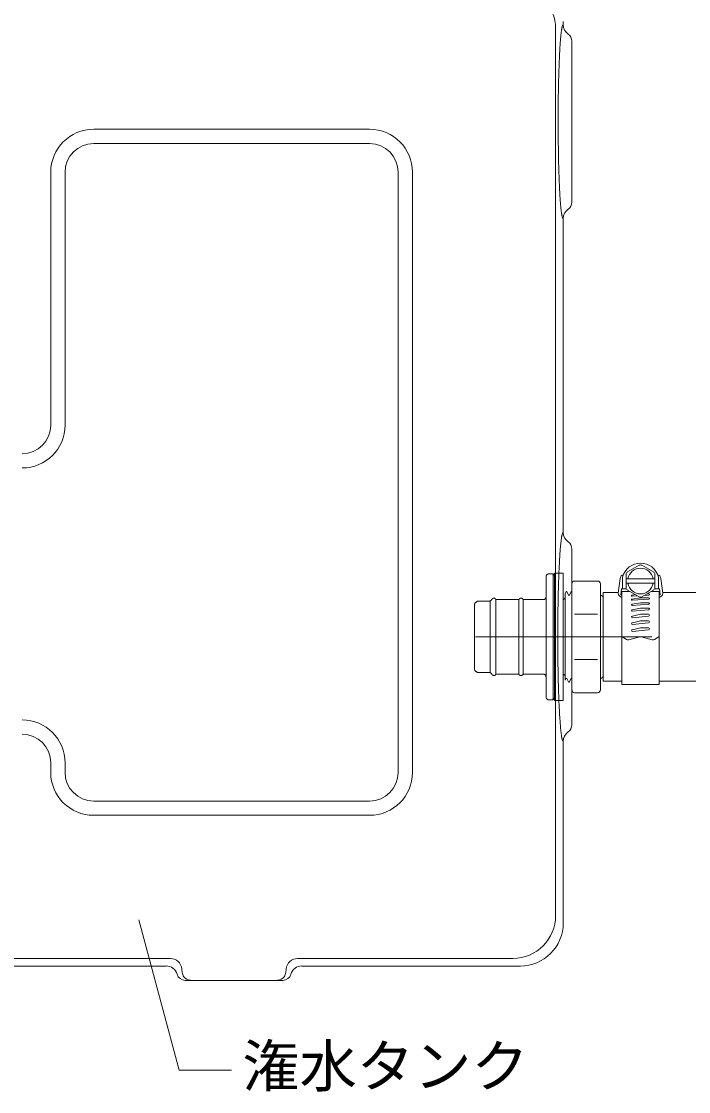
# Model space of a CAD drawing. Units: millimetres, scale not verified. Extents: x -1916 to 1917, y -1364 to 1364.
# Drawn here: x -13.6 to 219.5, y -1026.3 to -652.4 of the extents above; entities that cross this region are included whole.
import ezdxf
from ezdxf.enums import TextEntityAlignment as Align

# ---------------------------------------------------------------- set-up
doc = ezdxf.new("R2010")
doc.units = ezdxf.units.MM
doc.header["$LTSCALE"] = 10
doc.linetypes.add('DASHED', pattern=[7.5, 6, -1.5])
doc.linetypes.add('USER5', pattern=[24, 12, -5, 2, -5])
for name, color, linetype, lineweight in [('0-6_A-7', 5, 'Continuous', 18), ('0-9_A-B', 7, 'Continuous', 18), ('0-B_A-E', 5, 'Continuous', 18), ('0-D_B-2', 7, 'DASHED', 18), ('0-E_B-3', 3, 'Continuous', 18), ('0-F_B-6', 7, 'Continuous', 18)]:
    doc.layers.add(name, color=color, linetype=linetype, lineweight=lineweight)
doc.styles.add('ＭＳ ゴシック', font='')
doc.styles.get('ＭＳ ゴシック').set_extended_font_data('MS Gothic')

msp = doc.modelspace()

# ---------------------------------------------------------------- linework, layer by layer
at = {"layer": '0-6_A-7'}
for p, q in [((27.51, -966.22), (41.59, -1018.75)), ((41.59, -1018.75), (59.89, -1018.75))]:
    msp.add_line(p, q, dxfattribs=at)
at = {"layer": '0-9_A-B'}
for p, q in [((175.7, -653.54), (175.7, -652.39)), ((173.06, -655.04), (173.06, -964.78)), ((178.7, -715.54), (178.7, -659.28)), ((11.7, -690.06), (108.06, -690.06)), ((11.7, -695.06), (108.06, -695.06)), ((-3.3, -793.41), (-3.3, -705.06)), ((1.7, -793.41), (1.7, -705.06)), ((118.06, -705.06), (118.06, -914.76)), ((123.06, -705.06), (123.06, -914.76)), ((175.7, -830.91), (175.7, -721.28)), ((178.7, -898.17), (178.7, -836.65)), ((175.7, -967.43), (175.7, -903.91)), ((-3.3, -914.76), (-3.3, -911.41)), ((1.7, -914.76), (1.7, -911.41)), ((11.7, -924.76), (108.06, -924.76)), ((11.7, -929.76), (108.06, -929.76)), ((-87.27, -979.76), (38.51, -979.76)), ((37, -982.41), (-85.97, -982.41)), ((82.9, -979.76), (158.08, -979.76)), ((160.73, -982.41), (84.41, -982.41)), ((42.52, -983.6), (42.65, -984.59)), ((78.89, -983.6), (78.76, -984.59)), ((43.7, -987.41), (77.71, -987.41))]:
    msp.add_line(p, q, dxfattribs=at)
for points in [[(175.04, -655.99), (175.07, -655.79), (175.1, -655.59), (175.12, -655.42), (175.15, -655.25), (175.17, -655.1), (175.19, -654.97), (175.22, -654.84), (175.24, -654.73), (175.26, -654.62), (175.28, -654.53), (175.3, -654.44), (175.32, -654.35), (175.34, -654.27), (175.35, -654.2), (175.37, -654.13), (175.39, -654.07), (175.41, -654.01), (175.43, -653.95), (175.44, -653.9), (175.46, -653.85), (175.48, -653.81), (175.49, -653.77), (175.51, -653.74), (175.53, -653.7), (175.54, -653.68), (175.56, -653.65), (175.57, -653.63), (175.59, -653.61), (175.6, -653.6), (175.61, -653.58), (175.62, -653.57), (175.63, -653.56), (175.64, -653.56), (175.65, -653.55), (175.66, -653.55), (175.66, -653.54), (175.67, -653.54), (175.68, -653.54), (175.68, -653.54)], [(175.68, -653.54), (175.69, -653.54), (175.69, -653.54), (175.69, -653.54), (175.7, -653.54), (175.7, -653.54)], [(173.95, -692.01), (173.94, -690.48), (173.93, -688.95), (173.93, -687.41), (173.93, -685.87), (173.94, -684.33), (173.95, -682.81), (173.96, -681.31), (173.98, -679.82), (173.99, -678.37), (174.02, -676.95), (174.04, -675.57), (174.07, -674.24), (174.1, -672.95), (174.13, -671.71), (174.16, -670.52), (174.2, -669.38), (174.24, -668.29), (174.28, -667.24), (174.32, -666.25), (174.36, -665.31), (174.4, -664.42), (174.45, -663.58), (174.49, -662.79), (174.53, -662.05), (174.57, -661.36), (174.62, -660.73), (174.65, -660.15), (174.69, -659.62), (174.73, -659.13), (174.76, -658.69), (174.8, -658.29), (174.83, -657.92), (174.86, -657.58), (174.89, -657.27), (174.92, -656.98), (174.95, -656.71), (174.98, -656.45), (175.01, -656.22), (175.04, -655.99)], [(175.2, -719.85), (175.17, -719.72), (175.15, -719.57), (175.12, -719.4), (175.1, -719.23), (175.07, -719.03), (175.04, -718.83), (175.01, -718.6), (174.98, -718.36), (174.95, -718.11), (174.92, -717.84), (174.89, -717.55), (174.86, -717.24), (174.83, -716.9), (174.8, -716.53), (174.76, -716.13), (174.73, -715.69), (174.69, -715.2), (174.66, -714.67), (174.62, -714.09), (174.57, -713.46), (174.53, -712.77), (174.49, -712.03), (174.45, -711.24), (174.4, -710.4), (174.36, -709.51), (174.32, -708.57), (174.28, -707.58), (174.24, -706.53), (174.2, -705.44), (174.16, -704.3), (174.13, -703.11), (174.1, -701.87), (174.07, -700.58), (174.04, -699.25), (174.02, -697.87), (174, -696.45), (173.98, -694.99), (173.96, -693.51), (173.95, -692.01)], [(175.7, -721.28), (175.7, -721.28), (175.7, -721.28), (175.69, -721.28), (175.69, -721.28), (175.69, -721.28), (175.68, -721.28), (175.68, -721.28), (175.67, -721.28), (175.66, -721.28), (175.66, -721.27), (175.65, -721.27), (175.64, -721.26), (175.63, -721.26), (175.62, -721.25), (175.61, -721.24), (175.6, -721.22), (175.59, -721.21), (175.57, -721.19), (175.56, -721.17), (175.54, -721.14), (175.53, -721.11), (175.51, -721.08), (175.49, -721.05), (175.48, -721.01), (175.46, -720.97), (175.44, -720.92), (175.43, -720.87), (175.41, -720.81), (175.39, -720.75), (175.37, -720.69), (175.35, -720.62), (175.34, -720.54), (175.32, -720.47), (175.3, -720.38), (175.28, -720.29), (175.26, -720.2), (175.24, -720.09), (175.22, -719.98), (175.2, -719.85)], [(173.82, -872.4), (173.81, -870.76), (173.8, -869.11), (173.8, -867.46), (173.8, -865.8), (173.81, -864.15), (173.82, -862.52), (173.83, -860.9), (173.85, -859.31), (173.87, -857.74), (173.89, -856.22), (173.92, -854.74), (173.95, -853.3), (173.98, -851.92), (174.01, -850.59), (174.05, -849.31), (174.09, -848.08), (174.13, -846.91), (174.17, -845.79), (174.21, -844.72), (174.26, -843.71), (174.3, -842.75), (174.35, -841.85), (174.4, -841), (174.44, -840.21), (174.49, -839.48), (174.53, -838.79), (174.57, -838.17), (174.61, -837.59), (174.65, -837.07), (174.69, -836.59), (174.73, -836.15), (174.76, -835.75), (174.8, -835.38), (174.83, -835.04), (174.86, -834.72), (174.9, -834.42), (174.93, -834.14), (174.96, -833.88), (174.99, -833.64)], [(174.99, -833.64), (175.02, -833.41), (175.05, -833.2), (175.08, -833), (175.11, -832.82), (175.13, -832.66), (175.16, -832.51), (175.18, -832.37), (175.2, -832.24), (175.23, -832.13), (175.25, -832.02), (175.27, -831.92), (175.29, -831.83), (175.31, -831.74), (175.33, -831.66), (175.35, -831.59), (175.37, -831.51), (175.39, -831.45), (175.41, -831.39), (175.42, -831.33), (175.44, -831.28), (175.46, -831.23), (175.48, -831.19), (175.5, -831.15), (175.51, -831.11), (175.53, -831.08), (175.55, -831.06), (175.56, -831.03), (175.58, -831.01), (175.59, -830.99), (175.6, -830.97), (175.61, -830.96), (175.62, -830.95), (175.63, -830.94), (175.64, -830.93), (175.65, -830.93), (175.66, -830.92), (175.67, -830.92), (175.67, -830.92), (175.68, -830.91)], [(175.68, -830.91), (175.68, -830.91), (175.69, -830.91), (175.69, -830.91), (175.7, -830.91), (175.7, -830.91)], [(175.16, -902.33), (175.13, -902.18), (175.11, -902.01), (175.08, -901.84), (175.05, -901.64), (175.02, -901.44), (174.99, -901.21), (174.96, -900.97), (174.93, -900.71), (174.9, -900.43), (174.87, -900.14), (174.83, -899.82), (174.8, -899.49), (174.77, -899.12), (174.73, -898.72), (174.7, -898.29), (174.66, -897.81), (174.62, -897.29), (174.58, -896.72), (174.54, -896.09), (174.49, -895.41), (174.45, -894.68), (174.4, -893.89), (174.35, -893.05), (174.31, -892.15), (174.26, -891.19), (174.22, -890.19), (174.17, -889.12), (174.13, -888), (174.09, -886.83), (174.05, -885.6), (174.02, -884.32), (173.98, -882.99), (173.95, -881.61), (173.92, -880.18), (173.89, -878.7), (173.87, -877.17), (173.85, -875.61), (173.83, -874.02), (173.82, -872.4)], [(175.7, -903.91), (175.7, -903.91), (175.7, -903.91), (175.69, -903.91), (175.69, -903.91), (175.68, -903.91), (175.68, -903.91), (175.67, -903.9), (175.67, -903.9), (175.66, -903.9), (175.65, -903.89), (175.64, -903.89), (175.64, -903.88), (175.63, -903.87), (175.62, -903.86), (175.6, -903.85), (175.59, -903.83), (175.58, -903.81), (175.56, -903.79), (175.55, -903.77), (175.53, -903.74), (175.52, -903.71), (175.5, -903.67), (175.48, -903.63), (175.46, -903.59), (175.44, -903.54), (175.43, -903.49), (175.41, -903.44), (175.39, -903.38), (175.37, -903.31), (175.35, -903.24), (175.33, -903.17), (175.31, -903.09), (175.29, -903), (175.27, -902.91), (175.25, -902.81), (175.23, -902.7), (175.21, -902.59), (175.18, -902.46), (175.16, -902.33)]]:
    msp.add_lwpolyline(points, dxfattribs=at)
for centre, radius, start, end in [((158.05, -655.07), 15.01, 0.116, 89.884), ((179.7, -653.54), 4, 180.015, 235.163), ((175.71, -659.28), 3, 359.992, 55.147), ((11.7, -705.06), 15, 90, 180), ((108.06, -705.06), 15, 0, 90), ((11.7, -705.06), 10, 90, 180), ((108.06, -705.06), 10, 0, 90), ((175.71, -715.54), 3, 304.853, 0.009), ((179.7, -721.28), 4, 124.837, 179.985), ((-13.3, -793.41), 10, 270, 0), ((-13.3, -793.41), 15, 270, 0), ((179.7, -830.91), 4, 179.987, 235.171), ((175.71, -836.65), 3, 359.984, 55.156), ((-13.3, -911.41), 15, 0, 90), ((179.7, -903.91), 4, 124.83, 180.022), ((175.71, -898.17), 3, 304.844, 0.017), ((-13.3, -911.41), 10, 0, 90), ((11.7, -914.76), 15, 180, 270), ((11.7, -914.76), 10, 180, 270), ((108.06, -914.76), 15, 270, 0), ((108.06, -914.76), 10, 270, 0), ((158.05, -964.75), 15.01, 270.116, 359.884), ((160.73, -967.44), 14.97, 269.968, 0.032), ((37, -986.4), 4, 16.548, 89.999), ((38.5, -983.77), 4, 5.631, 89.903), ((82.91, -983.77), 4, 90.104, 174.37), ((84.41, -986.4), 4, 90, 163.452), ((43.7, -984.41), 3, 196.576, 270.016), ((45.47, -983.08), 3, 185.54, 189.871), ((45.64, -984.41), 3, 183.448, 215.889), ((45.64, -984.41), 3, 215.895, 266.663), ((75.77, -984.42), 2.99, 273.328, 324.1), ((77.71, -984.41), 3, 269.984, 343.424), ((75.77, -984.41), 3, 324.095, 356.552), ((75.94, -983.08), 3, 350.086, 354.46)]:
    msp.add_arc(centre, radius, start, end, dxfattribs=at)
at = {"layer": '0-B_A-E', "color": 7, "linetype": 'USER5', "lineweight": 9}
msp.add_line((206.63, -867.41), (145.08, -867.41), dxfattribs=at)
at = {"layer": '0-D_B-2'}
for p, q in [((169.7, -846.41), (169.7, -888.41)), ((170.7, -845.41), (171.7, -845.41)), ((176.83, -851.42), (176.4, -852.25)), ((176.4, -852.25), (176.4, -852.25)), ((176.4, -852.25), (176.4, -867.75)), ((177.7, -852.91), (176.85, -851.42)), ((178.58, -851.43), (177.8, -852.92)), ((178.7, -851.62), (178.6, -851.43)), ((146.2, -854.91), (149.87, -854.91)), ((150.2, -879.91), (150.2, -854.91)), ((151.49, -853.91), (151.45, -853.91)), ((152.2, -880.41), (152.2, -854.41)), ((152.2, -854.41), (160.2, -854.41)), ((160.2, -854.41), (160.2, -880.41)), ((160.99, -853.91), (160.91, -853.91)), ((161.7, -880.41), (161.7, -854.41)), ((161.7, -854.41), (168.7, -854.41)), ((177.81, -852.91), (177.62, -852.91)), ((144.7, -856.41), (144.7, -878.41)), ((172.7, -857.23), (172.7, -857.23)), ((172.7, -867.41), (172.7, -867.41)), ((176.2, -867.41), (176.4, -867.41)), ((176.4, -882.59), (176.4, -867.75)), ((172.7, -877.59), (172.7, -877.59)), ((149.87, -879.91), (146.2, -879.91)), ((151.45, -880.91), (151.49, -880.91)), ((160.2, -880.41), (152.2, -880.41)), ((160.91, -880.91), (160.99, -880.91)), ((168.7, -880.41), (161.7, -880.41)), ((176.4, -882.59), (176.76, -881.9)), ((176.76, -881.91), (176.94, -881.91)), ((176.93, -881.9), (176.93, -881.91)), ((176.93, -881.91), (177.71, -883.4)), ((177.74, -883.37), (178.5, -881.9)), ((178.5, -881.91), (178.69, -881.91)), ((171.7, -889.41), (170.7, -889.41))]:
    msp.add_line(p, q, dxfattribs=at)
at = {"layer": '0-D_B-2', "lineweight": 9}
for p, q in [((172.2, -846.11), (172.2, -888.71)), ((172.7, -845.21), (172.7, -889.61)), ((172.7, -889.61), (175.7, -889.61))]:
    msp.add_line(p, q, dxfattribs=at)
at = {"layer": '0-D_B-2', "linetype": 'Continuous'}
for p, q in [((187.7, -847.91), (179.7, -847.91)), ((178.7, -848.91), (178.7, -885.91)), ((188.7, -885.91), (188.7, -848.91)), ((187.7, -859.45), (179.7, -859.45)), ((187.7, -875.37), (179.7, -875.37)), ((179.7, -886.91), (187.7, -886.91))]:
    msp.add_line(p, q, dxfattribs=at)
at = {"layer": '0-D_B-2', "lineweight": 9}
msp.add_lwpolyline([(172.7, -845.21), (175.7, -845.21), (175.7, -889.61)], dxfattribs=at)
at = {"layer": '0-D_B-2'}
for centre, radius, start, end in [((170.7, -846.41), 1, 90, 180), ((171.7, -846.41), 1, 360, 90), ((146.2, -856.41), 1.5, 90, 180), ((149.87, -853.91), 1, 270, 334.623), ((151.45, -854.66), 0.75, 90, 154.6231), ((151.49, -854.66), 0.75, 19.4712, 90), ((160.91, -854.66), 0.75, 90, 160.5288), ((160.99, -854.66), 0.75, 19.4712, 90), ((168.7, -853.41), 1, 270, 354.8448), ((175.4, -853.41), 1, 287.5939, 354.8448), ((146.2, -878.41), 1.5, 180, 270), ((149.87, -880.91), 1, 25.3771, 90), ((151.45, -880.16), 0.75, 205.3769, 270), ((151.49, -880.16), 0.75, 269.9999, 340.5288), ((160.91, -880.16), 0.75, 199.4712, 270), ((160.99, -880.16), 0.75, 269.9999, 340.5288), ((168.7, -881.41), 1, 5.1555, 90), ((175.4, -881.41), 1, 5.1555, 72.4061), ((170.7, -888.41), 1, 180, 270), ((171.7, -888.41), 1, 270, 360)]:
    msp.add_arc(centre, radius, start, end, dxfattribs=at)
at = {"layer": '0-D_B-2', "lineweight": 9}
for centre, start, end in [((173.2, -846.11), 119.9989, 180.001), ((173.2, -888.71), 179.999, 240.001)]:
    msp.add_arc(centre, 1, start, end, dxfattribs=at)
at = {"layer": '0-D_B-2', "linetype": 'Continuous'}
for centre, start, end in [((179.7, -848.91), 90, 180), ((187.7, -848.91), 0, 90), ((188.7, -853.91), 0.0008, 89.6043), ((188.7, -880.91), 270.3639, 359.9992), ((179.7, -885.91), 180, 270), ((187.7, -885.91), 270, 360)]:
    msp.add_arc(centre, 1, start, end, dxfattribs=at)
at = {"layer": '0-E_B-3'}
for p, q in [((189.7, -882.91), (189.7, -851.91)), ((194.98, -851.91), (189.7, -851.91)), ((270.99, -851.91), (210.42, -851.91)), ((196.2, -882.91), (189.7, -882.91)), ((272.21, -882.91), (209.2, -882.91))]:
    msp.add_line(p, q, dxfattribs=at)
at = {"layer": '0-F_B-6'}
for p, q in [((198.2, -844.72), (202.2, -842.41)), ((203.2, -842.41), (207.2, -844.72)), ((194.95, -852.15), (195.56, -846.97)), ((196.45, -850.65), (196.45, -846.52)), ((197.7, -850.21), (197.7, -845.59)), ((207.7, -847.1), (197.7, -847.1)), ((207.7, -848.7), (197.7, -848.7)), ((207.7, -845.59), (207.7, -850.21)), ((208.95, -850.65), (208.95, -846.52)), ((210.45, -852.15), (209.84, -846.97)), ((195.79, -852.73), (196.03, -850.65)), ((197.8, -850.65), (196.03, -850.65)), ((196.2, -884.01), (196.2, -851.52)), ((198.97, -851.52), (196.2, -851.52)), ((202.2, -853.38), (198.2, -851.07)), ((207.2, -851.07), (203.2, -853.38)), ((204.89, -852.41), (205.65, -852.41)), ((209.2, -851.52), (206.42, -851.52)), ((209.37, -850.65), (207.6, -850.65)), ((209.2, -884.01), (209.2, -851.52)), ((209.61, -852.73), (209.37, -850.65)), ((195.79, -852.73), (196.2, -852.75)), ((199.75, -852.81), (200.93, -852.65)), ((201.67, -853.08), (199.75, -853.21)), ((199.75, -854.2), (202.7, -853.79)), ((205.65, -854.19), (199.75, -854.6)), ((202.7, -855.47), (199.81, -855.99)), ((205.59, -855.99), (199.81, -856.51)), ((202.7, -853.79), (205.65, -853.79)), ((202.7, -855.47), (205.59, -855.47)), ((205.65, -852.81), (204, -852.92)), ((209.61, -852.73), (209.2, -852.75)), ((202.7, -857.4), (199.81, -857.92)), ((205.59, -857.92), (199.81, -858.44)), ((199.86, -860.16), (202.7, -859.54)), ((202.7, -857.4), (205.59, -857.4)), ((202.7, -859.54), (205.54, -859.54)), ((205.54, -860.16), (199.86, -860.78)), ((199.86, -862.47), (202.7, -861.85)), ((205.54, -862.47), (199.86, -863.09)), ((202.7, -861.85), (205.54, -861.85)), ((197.84, -868.34), (196.2, -867.29)), ((198.61, -868.45), (202.44, -867.43)), ((199.86, -864.9), (202.7, -864.28)), ((205.54, -864.9), (199.86, -865.52)), ((202.7, -864.28), (205.54, -864.28)), ((202.96, -867.43), (206.79, -868.45)), ((209.2, -867.29), (207.56, -868.34)), ((209.2, -884.01), (196.2, -884.01))]:
    msp.add_line(p, q, dxfattribs=at)
for centre, radius, start, end in [((202.7, -848.09), 6.45, 14.1683, 165.8317), ((198.7, -845.59), 1, 120, 180), ((202.7, -847.9), 4.5, 10.2403, 169.7596), ((202.7, -843.28), 1, 60, 120), ((206.7, -845.59), 1, 0, 60), ((197.05, -847.15), 1.5, 102.5999, 173.2902), ((202.7, -847.9), 4.5, 190.2404, 349.7597), ((208.35, -847.15), 1.5, 6.7098, 77.4001), ((196.45, -852.15), 1.5, 180, 260.4059), ((198.7, -850.21), 1, 180, 240), ((205.65, -852.61), 0.2, 270, 90), ((206.7, -850.21), 1, 300, 0), ((208.95, -852.15), 1.5, 279.5941, 0), ((199.75, -853.01), 0.2, 90, 270), ((199.75, -854.4), 0.2, 90, 270), ((199.81, -856.25), 0.262, 90, 270), ((202.7, -852.52), 1, 240, 300), ((205.59, -855.73), 0.262, 270, 90), ((205.65, -853.99), 0.2, 270, 90), ((199.81, -858.18), 0.262, 90, 270), ((205.54, -859.85), 0.311, 270, 90), ((205.59, -857.66), 0.262, 270, 90), ((199.86, -860.47), 0.311, 90, 270), ((199.86, -862.78), 0.311, 90, 270), ((205.54, -862.16), 0.311, 270, 90), ((199.86, -865.21), 0.311, 90, 270), ((202.7, -868.41), 1, 75.0686, 104.9314), ((205.54, -864.59), 0.311, 270, 90), ((198.35, -867.49), 1, 239.0362, 284.9314), ((207.05, -867.49), 1, 255.0686, 300.9638)]:
    msp.add_arc(centre, radius, start, end, dxfattribs=at)

# ---------------------------------------------------------------- texts
at = {"layer": '0-6_A-7', "color": 7, "style": 'ＭＳ ゴシック'}
msp.add_text('潅水タンク', height=14.66, dxfattribs=at).set_placement((63.62, -1029.06), align=Align.BOTTOM_LEFT)

doc.saveas('drawing.dxf')
